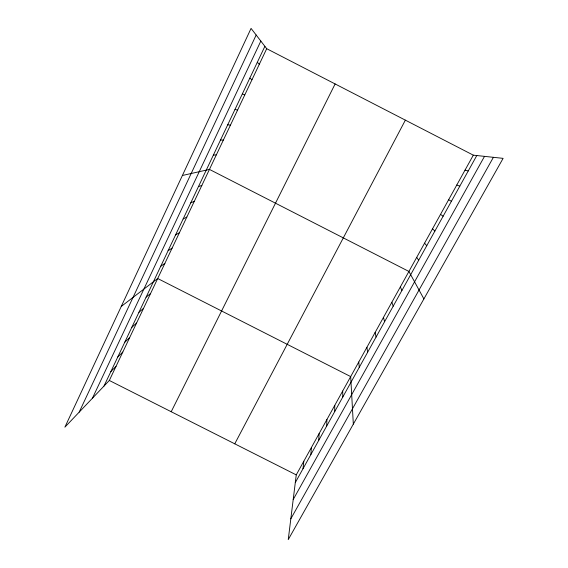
<?xml version="1.0" encoding="UTF-8"?>
<svg xmlns="http://www.w3.org/2000/svg" width="568" height="568" viewBox="0 0 568 568"><rect width="100%" height="100%" fill="white"/><g stroke="black" fill="none" stroke-linecap="round" stroke-linejoin="round"><path stroke-width="0.85" d="M334.694 411.615L334.758 405.346M326.664 426.092L326.912 419.518M318.705 440.427L319.138 433.554M310.831 454.627L311.434 447.463M303.021 468.685L303.809 461.237M473.314 155.163L296.248 474.883L288.253 539.6L503.106 158.358L473.314 155.163L266.704 48.692L251.063 28.4L64.894 427.157L109.326 380.468L266.704 48.692M79.179 412.141L256.168 35.024M92.414 398.239L260.833 41.073M104.022 386.034L264.88 46.32M171.202 411.722L335.12 83.95M234.754 443.821L405.367 120.146M295.296 482.615L476.8 155.533M293.202 499.528L484.511 156.363M290.823 518.804L493.393 157.315M110.874 371.579L116.042 366.31M117.782 356.981L122.816 352.018M124.761 342.241L129.66 337.598M131.811 327.353L136.569 323.036M138.926 312.322L143.541 308.332M146.111 297.149L150.584 293.493M121.254 306.443L157.691 278.505L350.683 376.591L353.324 424.126M160.701 266.335L164.869 263.374M168.1 250.701L172.118 248.095M175.583 234.911L179.438 232.667M183.137 218.957L186.829 217.082M190.763 202.84L194.291 201.349M198.473 186.567L201.832 185.452M182.392 175.484L209.45 169.399L408.917 271.447L423.891 298.917M213.348 155.149L216.38 154.794M220.505 140.033L223.373 140.047M227.725 124.782L230.43 125.173M465 170.166L468.266 170.925M235.017 109.383L237.552 110.156M456.764 185.033L459.803 186.169M242.373 93.841L244.737 95.005M109.326 380.468L296.248 474.883M448.606 199.766L451.425 201.271M249.806 78.15L251.993 79.712M440.527 214.363L443.125 216.231M432.511 228.833L434.896 231.048M257.304 62.31L259.32 64.276M424.573 243.168L426.753 245.731M416.713 257.368L418.68 260.272M400.348 286.911L401.895 290.518M391.863 302.233L393.198 306.195M383.471 317.391L384.586 321.708M375.15 332.408L376.066 337.065M366.914 347.282L367.624 352.274M358.763 362.008L359.274 367.326M342.681 391.04L342.809 396.996"/></g></svg>
